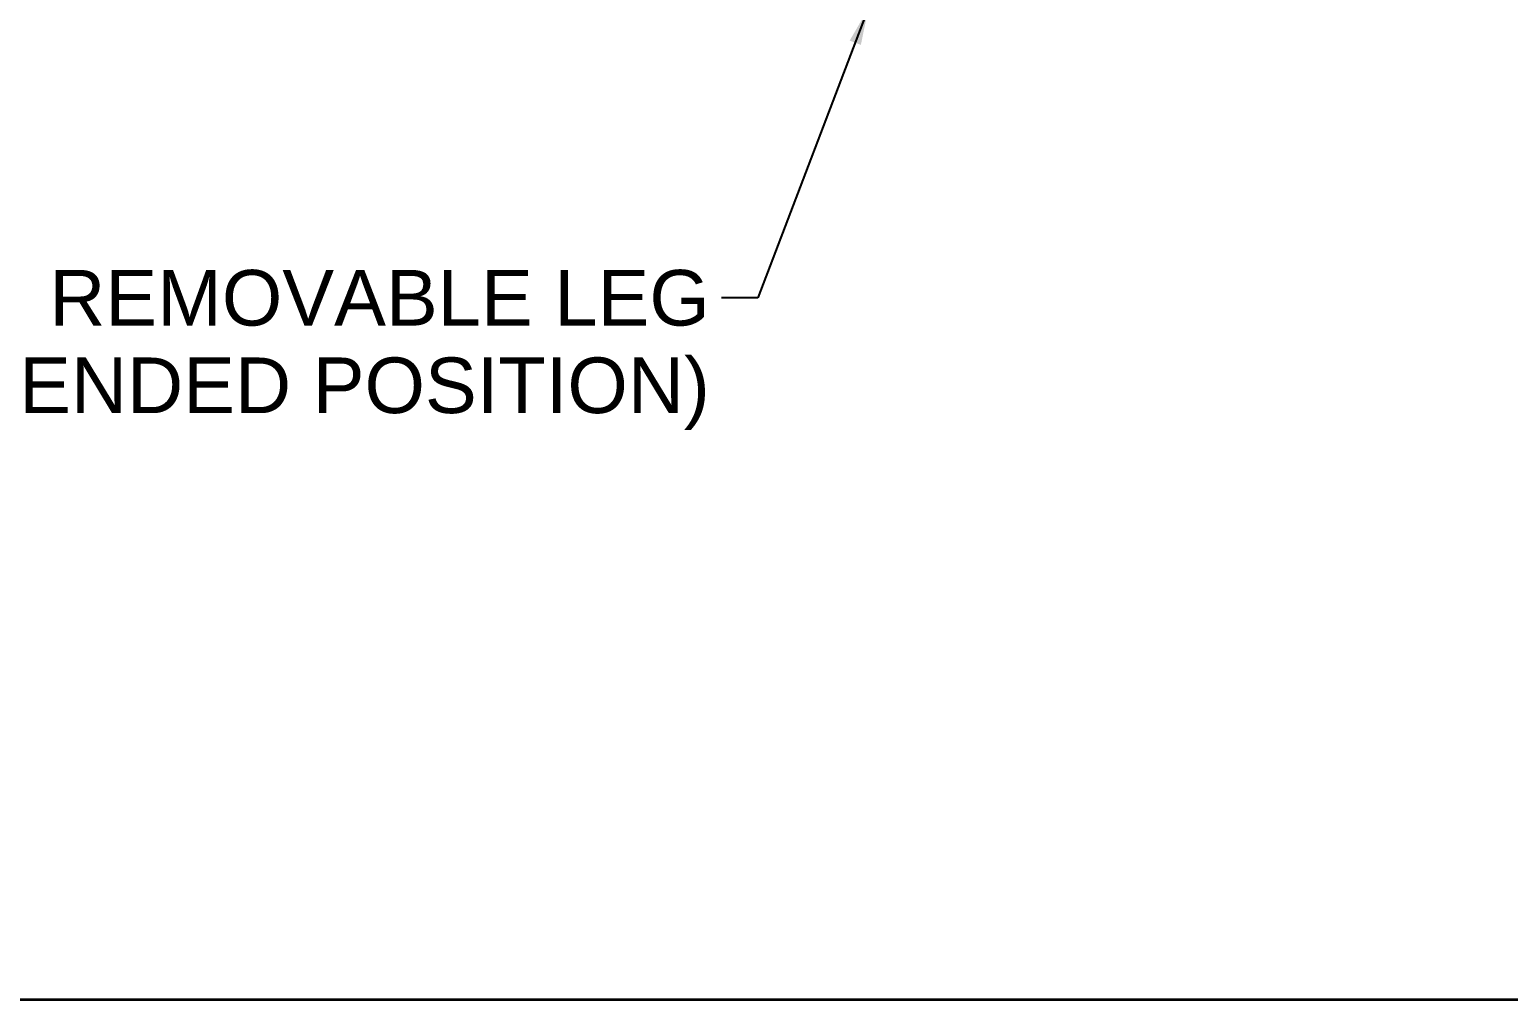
# Model space of a CAD drawing. Header units: inches. Extents: x 20 to 536, y 8 to 344.
# Drawn here: x 53.4 to 117.2, y 8 to 49.9 of the extents above; entities that cross this region are included whole.
import ezdxf

# ---------------------------------------------------------------- set-up
doc = ezdxf.new("R2010")
doc.units = ezdxf.units.IN
doc.header["$LTSCALE"] = 16
doc.header["$MEASUREMENT"] = 0
doc.layers.get('0').update_dxf_attribs({"lineweight": 25})
doc.layers.add('Border', color=7, linetype='Continuous', lineweight=35)
doc.layers.add('Symbol (ANSI)', color=7, linetype='Continuous', lineweight=25)
doc.styles.add('Standard D-E', font='arial.ttf')
doc.dimstyles.new('in [mm] D-E NeptuneBenson$7', dxfattribs={"dimscale": 16, "dimtxt": 0.15, "dimasz": 0.098425, "dimexe": 0.125, "dimexo": 0.063, "dimgap": 0.031496, "dimtad": 0, "dimtih": 1, "dimtoh": 1, "dimdec": 4, "dimrnd": 1e-08, "dimzin": 3, "dimdsep": 46, "dimlunit": 5, "dimtxsty": 'Standard D-E', "dimcen": 0.09, "dimdle": 0.393701, "dimclrd": 256, "dimclre": 256, "dimclrt": 256, "dimadec": 1, "dimazin": 1, "dimtfac": 1, "dimtofl": 0, "dimtmove": 0, "dimatfit": 3, "dimfxl": 1, "dimfrac": 1, "dimtolj": 1, "dimtzin": 4, "dimlwd": -1, "dimlwe": -1, "dimarcsym": 0})

# ---------------------------------------------------------------- blocks, each defined once
blk = doc.blocks.new('Borders 22x34_D')
at = {"layer": 'Border'}
for q in [(33.5, 0.5), (7.8115, 0.5)]:
    blk.add_line((1.25, 0.5), q, dxfattribs=at)

msp = doc.modelspace()

# ---------------------------------------------------------------- block references
at = {"xscale": 16, "yscale": 16, "zscale": 16}
msp.add_blockref('Borders 22x34_D', (0, 0), dxfattribs=at)

# ---------------------------------------------------------------- texts
at = {"layer": 'Symbol (ANSI)', "insert": (82.772468, 39.479542), "char_height": 2.40000008, "width": 37.45061319, "attachment_point": 3, "line_spacing_factor": 0.944221, "style": 'Standard D-E'}
msp.add_mtext('\\fArial|b0|i0;REMOVABLE LEG\\P\\fArial|b0|i0;(EXTENDED POSITION)', dxfattribs=at)

# ---------------------------------------------------------------- leaders
at = {"layer": 'Symbol (ANSI)', "annotation_type": 0, "has_hookline": 1, "hookline_direction": 1, "text_width": 37.118146}
msp.add_leader([(89.611543, 50.75616), (84.851208, 38.279542), (83.276405, 38.279542)], dimstyle='in [mm] D-E NeptuneBenson$7', override={"dimtad": 0}, dxfattribs=at)

doc.saveas('drawing.dxf')
